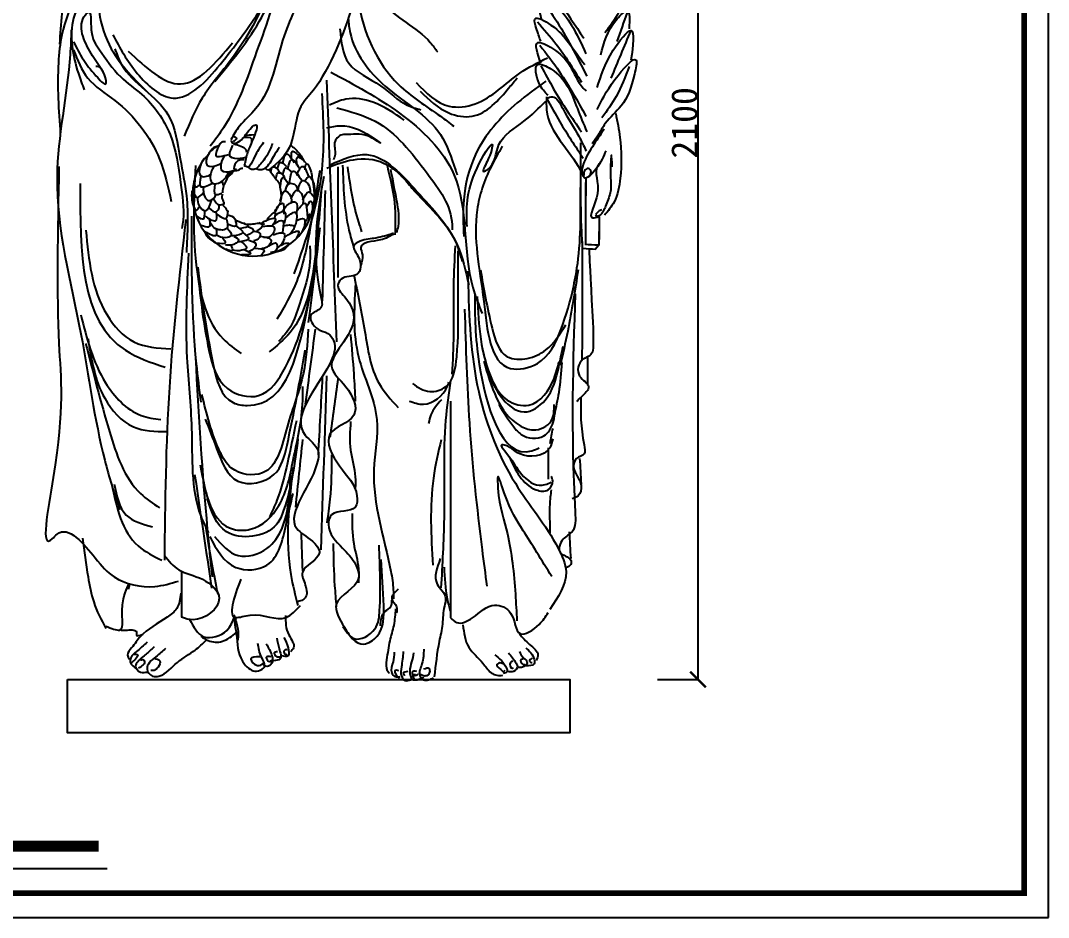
# Model space of a CAD drawing. Extents: x 3172 to 33391, y 13916 to 34175.
# Drawn here: x 4841 to 6795, y 14874 to 16581 of the extents above; entities that cross this region are included whole.
import ezdxf

# ---------------------------------------------------------------- set-up
doc = ezdxf.new("R2010")
doc.units = 0
doc.layers.get('0').update_dxf_attribs({"linetype": 'CONTINUOUS'})
doc.layers.get('DEFPOINTS').update_dxf_attribs({"linetype": 'CONTINUOUS'})
doc.dimstyles.new('ISO-25', dxfattribs={"dimtxt": 2.5, "dimasz": 2.5, "dimexe": 1.25, "dimexo": 0.625, "dimtad": 1, "dimdec": 4, "dimdsep": 46, "dimlunit": 6, "dimtxsty": 'Standard', "dimcen": 2.5, "dimadec": 0, "dimazin": 0, "dimtfac": 1, "dimtdec": 4, "dimtmove": 0, "dimatfit": 3, "dimfxl": 1, "dimtolj": 1, "dimtzin": 0, "dimarcsym": 0})

# ---------------------------------------------------------------- blocks, each defined once
blk = doc.blocks.new('_ARCHTICK')
at = {"color": 0, "linetype": 'ByBlock', "const_width": 0.15}
blk.add_lwpolyline([(-0.5, -0.5), (0.5, 0.5)], dxfattribs=at)
blk = doc.blocks.new('*D33')
at = {"color": 0, "linetype": 'ByBlock'}
for p, q in [((51692, -5207), (51770.5, -5207)), ((51769.3, -5207), (51769.3, -7324.9)), ((51692, -7324.9), (51770.5, -7324.9))]:
    blk.add_line(p, q, dxfattribs=at)
at = {"layer": 'DEFPOINTS', "color": 0, "linetype": 'ByBlock'}
for p in [(51691.4, -5207), (51691.4, -7324.9), (51769.3, -7324.9)]:
    blk.add_point(p, dxfattribs=at)
at = {"color": 0, "linetype": 'ByBlock', "xscale": 30, "yscale": 30, "zscale": 30}
for p, rotation in [((51769.3, -5207), 90), ((51769.3, -7324.9), 270)]:
    blk.add_blockref('_ARCHTICK', p, dxfattribs=dict(at, rotation=rotation))
at = {"color": 0, "linetype": 'ByBlock', "insert": (51743.7, -6266), "char_height": 50, "attachment_point": 5, "rotation": 90}
blk.add_mtext('\\A1;2100', dxfattribs=at)
blk = doc.blocks.new('A$C78832254')
for p, q in [((1027.79302, 1055.64147), (1027.79302, 1021.73519)), ((1027.16528, 1047.32538), (1027.16528, 928.6823)), ((1053.22296, 993.36871), (1046.51341, 986.6654)), ((1046.51341, 986.6654), (1048.19081, 983.31375)), ((1053.20102, 982.55509), (1053.20102, 938.65315)), ((1058.25514, 995.04454), (1053.22296, 993.36871)), ((1052.97643, 954.23495), (1052.97643, 927.87195)), ((1052.97643, 927.87195), (1045.64522, 919.57249))]:
    blk.add_line(p, q)
blk.add_lwpolyline([(42.64846, 101.79871), (997.84915, 101.79871), (997.84915, 0.00002), (42.64846, 0.00002)], close=True)
blk.add_arc((396.05731, 1023.33192), 116.09302, 144.03270361, 15.32954837)
for points in [[(465.52342, 1681.39404), (463.28748, 1536.19273), (449.87179, 1449.07194), (398.44501, 1285.99971), (333.60252, 1143.03226), (313.47899, 1116.22586)], [(460.56613, 1667.74075), (443.52142, 1471.88507), (349.77548, 1276.02939), (298.64132, 1207.90567), (264.55189, 1135.52423)], [(322.42279, 1239.08852), (411.86068, 1361.95116), (449.87179, 1473.64448), (463.28748, 1618.84579), (469.99531, 1634.48285)], [(131.95783, 1529.7271), (127.07653, 1490.71309), (108.52761, 1443.89628), (125.6594, 1301.63677), (197.20972, 1216.74985)], [(595.67062, 1516.22374), (595.67062, 1392.36183), (671.96436, 1233.56452), (751.43698, 1173.22155), (776.86824, 1154.16586)], [(615.58393, 1506.38912), (642.51432, 1389.79942), (732.28228, 1313.56769), (745.74745, 1295.63081)], [(96.59207, 1487.04767), (63.05287, 1455.77354), (31.7496, 1368.65276), (27.27771, 1310.57223)], [(116.7156, 1484.8138), (94.35613, 1475.87834), (56.34502, 1406.62849), (31.7496, 1328.44316), (25.04177, 1274.83037), (28.74593, 1139.51296)], [(121.18751, 1471.4106), (85.41235, 1420.03169), (54.10907, 1359.7173), (63.05287, 1254.72558), (74.2326, 1223.45144)], [(503.53453, 1431.20101), (454.3437, 1326.2093), (400.68095, 1187.70959), (369.37768, 1154.20159), (352.70365, 1128.47418)], [(944.80383, 1442.95141), (975.65366, 1394.51823), (1024.13197, 1321.86845)], [(943.93408, 1357.92503), (939.39792, 1408.07035), (970.07086, 1385.78354), (1000.74377, 1346.78161), (1028.2039, 1292.16487)], [(1109.9082, 1422.84623), (1090.36033, 1370.7671), (1064.2965, 1331.70776)], [(940.39672, 1401.12276), (969.04298, 1359.2941), (1029.93191, 1249.43634)], [(107.77182, 1261.42718), (87.64829, 1292.70131), (76.46854, 1366.41889), (80.94046, 1370.88662), (87.64829, 1337.37864), (103.29993, 1299.40291), (143.54698, 1248.02398), (183.79403, 1214.51598), (237.45678, 1138.56453), (257.5803, 1046.97601), (262.05219, 975.49229), (259.81625, 959.85523)], [(128.48415, 1327.99947), (175.06711, 1254.74072), (243.24599, 1207.90567), (332.73076, 1271.77166), (405.1708, 1369.6995)], [(1056.57774, 1289.98999), (1087.75919, 1358.45605), (1106.41376, 1373.36581), (1110.14466, 1339.81887)], [(1106.65023, 1370.7671), (1087.10236, 1315.43303)], [(942.18638, 1316.13725), (933.82105, 1341.20991), (931.03259, 1357.92503), (961.70552, 1346.78161), (995.16687, 1313.35139), (1025.8398, 1271.56362)], [(935.9896, 1352.68957), (971.24655, 1310.86092), (1019.72484, 1238.21114)], [(49.63718, 1337.37864), (47.40124, 1290.46743), (22.48941, 1058.20825), (67.85036, 759.10471), (113.21129, 518.9155), (140.97767, 424.48294)], [(560.35853, 1339.46839), (577.45579, 1273.98985), (637.29625, 1231.28646), (688.58806, 1194.27685), (714.23398, 1185.73617)], [(1049.86819, 1227.98441), (1080.29737, 1298.81705), (1113.87558, 1336.09144), (1113.87558, 1280.17987)], [(1113.16618, 1336.59017), (1075.69942, 1245.4517)], [(54.10907, 1315.03997), (71.99665, 1281.53197), (96.59207, 1250.25784), (114.47965, 1234.62078), (98.82804, 1268.12877), (96.59207, 1268.12877)], [(158.0224, 1297.31804), (257.5803, 1234.62078), (355.96199, 1312.8061)], [(942.18638, 1274.34948), (936.60949, 1313.35139), (964.49396, 1302.20799), (997.95533, 1268.77777), (1023.05134, 1226.99), (1028.62824, 1221.41829)], [(54.10907, 1299.40291), (80.94046, 1245.79011), (132.36723, 1203.34665), (217.33325, 1091.65334), (239.69272, 1011.23414)], [(132.45531, 1301.57578), (145.23886, 1271.77166), (233.45899, 1176.4918), (256.78672, 1091.99715), (268.45061, 1022.07053), (268.45061, 914.267)], [(940.39672, 1308.65941), (977.85723, 1258.02472), (1028.2039, 1173.04293)], [(705.35189, 1237.33596), (768.18945, 1192.49375), (817.56181, 1196.97798), (902.84137, 1255.27283), (954.88693, 1284.37967)], [(956.12862, 1213.06074), (939.39792, 1235.34755), (936.60949, 1271.56362), (961.70552, 1263.20607), (1011.89757, 1187.98807), (1029.93191, 1143.69404)], [(1049.86819, 1186.08876), (1083.41594, 1243.06685), (1123.67324, 1279.93503), (1120.31849, 1253.12181), (1095.15767, 1192.79206), (1064.96467, 1159.27553), (1051.54558, 1137.48978), (1039.80385, 1120.73152)], [(543.26126, 1256.9085), (673.93309, 1179.0411), (777.16625, 1062.45138), (813.07342, 847.20885), (831.02701, 797.88243)], [(942.60028, 1269.03226), (966.83942, 1225.00209), (1019.72484, 1143.54629)], [(1110.30971, 1268.11315), (1085.82372, 1211.0324), (1058.61709, 1170.26043)], [(534.9266, 1241.73083), (553.77375, 744.09117)], [(713.29013, 1220.86074), (767.33152, 1179.57344), (811.83619, 1173.22155), (881.77211, 1227.21263), (897.66663, 1246.26831)], [(951.70802, 1239.91642), (897.66663, 1198.62911), (818.194, 1100.17478), (795.94166, 1014.42424), (795.94166, 944.55341)], [(525.99588, 1216.82376), (525.99588, 1071.80387), (473.00024, 873.20849)], [(682.88898, 1165.80792), (623.04853, 1199.97063), (571.7567, 1205.66442), (540.4117, 1194.27685)], [(802.29947, 963.60908), (821.37291, 1074.7672), (849.98305, 1119.23046), (840.44633, 1087.47099), (834.08851, 1068.41532), (840.44633, 1071.59126), (862.69867, 1119.23046), (910.38225, 1163.69371), (951.70802, 1201.80506)], [(953.34016, 1210.27488), (953.34016, 1185.20223), (1017.47444, 1070.98231), (1020.26291, 1065.4106)], [(953.34016, 1207.48904), (964.49396, 1210.27488), (984.01309, 1187.98807), (1014.68601, 1135.0569), (1028.62824, 1107.19839)], [(953.34016, 1207.48904), (978.4362, 1162.91542), (1023.05134, 1093.26912)], [(554.34486, 1189.10128), (627.45969, 1163.69371), (726.00575, 1065.23937), (773.68933, 966.78504), (773.68933, 957.2572)], [(1084.88309, 1178.57879), (1092.79326, 1132.74246), (1093.48027, 1055.37429), (1081.73856, 1010.12698), (1063.28729, 984.98958)], [(353.33455, 1126.94554), (356.01308, 1122.41251), (367.59614, 1124.61675), (384.6949, 1142.80174), (394.64212, 1155.08357)], [(392.76451, 1153.2077), (400.27496, 1156.95944), (394.64212, 1128.82141), (384.6949, 1104.22753), (378.6276, 1079.42983)], [(535.27142, 1150.98992), (595.67062, 1147.81397), (636.99639, 1122.4064), (614.74406, 1135.11019), (570.23939, 1138.28613), (567.06048, 1138.28613), (551.16595, 1125.58236), (551.16595, 1100.17478), (547.98704, 1090.64694)], [(358.21938, 1135.08689), (363.73511, 1131.22948), (361.52881, 1127.92311), (357.11624, 1124.06569)], [(376.20069, 1133.10308), (392.08599, 1130.458), (392.08599, 1123.184)], [(378.18635, 1137.07071), (397.3811, 1138.39325)], [(1062.73458, 1148.54809), (1040.58607, 1115.35626), (1021.60165, 1075.84218), (1020.92457, 1065.2435), (1024.83456, 1057.43224)], [(325.23527, 1114.58746), (311.33563, 1102.68457), (308.68808, 1079.54003), (325.23527, 1079.54003), (335.1636, 1084.16894)], [(343.10626, 1124.50654), (333.83983, 1122.52273), (329.86849, 1117.23254), (322.58772, 1114.58746), (308.68808, 1098.05566), (306.04052, 1094.7493)], [(329.86849, 1117.23254), (327.22096, 1096.73311), (331.19228, 1096.73311), (348.40137, 1100.70074)], [(356.34404, 1118.55509), (351.71082, 1096.73311), (370.90558, 1093.42675), (381.49577, 1095.41057)], [(358.99159, 1120.5389), (372.22934, 1116.57128), (381.49577, 1109.95855), (382.81956, 1104.66838)], [(415.29591, 1123.1938), (400.27496, 1100.68338), (390.88688, 1081.92469), (385.24648, 1076.67453), (378.6276, 1079.42983)], [(432.19445, 1121.31793), (422.80637, 1100.68338), (407.78544, 1080.04882), (402.15259, 1074.42122), (395.1748, 1071.71498), (385.24648, 1077.22558)], [(466.33285, 1118.45832), (481.77462, 1104.47032), (493.35489, 1086.15275)], [(869.05649, 1116.05451), (830.90963, 1036.65585), (821.37291, 995.36855), (834.08851, 820.6915), (884.951, 693.65365), (935.81348, 703.18149), (980.31818, 766.70042), (1005.74941, 849.27502)], [(1018.00051, 1122.79204), (1019.58254, 953.67175), (1021.16459, 922.06049)], [(307.36431, 1095.41057), (302.0692, 1092.10421), (294.12654, 1074.24986)], [(340.45871, 1098.05566), (333.83983, 1079.54003), (335.82549, 1070.28223), (353.69648, 1068.95968), (360.97725, 1071.60478)], [(445.33777, 1113.81446), (434.07208, 1096.93164), (417.23774, 1073.91923), (410.06729, 1071.16393), (402.34525, 1072.8171)], [(451.69549, 1083.00471), (458.31436, 1101.52033), (473.5378, 1084.98854)], [(468.90458, 1090.93998), (469.56645, 1106.14924), (485.45178, 1095.56889)], [(478.79335, 1080.20131), (479.45522, 1095.41057), (495.34055, 1084.83022)], [(541.62923, 1081.1191), (611.56516, 1100.17478), (706.93231, 1030.30397), (783.22603, 928.67368), (805.47838, 852.45096)], [(1065.89867, 1107.45344), (1046.91422, 1072.68105), (1024.76573, 1056.87542), (1021.60165, 1064.77823)], [(1078.38378, 1077.16003), (1076.7064, 1098.94577), (1075.029, 1060.40177), (1075.029, 1030.2369), (1066.64207, 1005.0995), (1056.57774, 986.6654), (1048.19081, 981.63792)], [(26.05347, 1077.64424), (26.05347, 741.40122), (15.28368, 485.85653), (13.41722, 369.36372), (22.48941, 378.42746), (95.06692, 333.10874), (131.35568, 296.85377), (208.46928, 278.72628), (253.15937, 289.13044)], [(285.53724, 1079.2582), (288.64954, 877.14766), (338.44618, 749.66254), (372.68137, 721.678)], [(293.46464, 1075.5724), (285.522, 1063.00824), (284.19821, 1048.46025)], [(294.78843, 1077.55622), (295.45033, 1060.36315), (304.05486, 1058.37933), (314.64508, 1063.00824)], [(320.60206, 1077.55622), (313.98319, 1059.70188), (317.29264, 1046.47644), (337.14928, 1050.44407), (349.06327, 1066.97587)], [(378.18635, 1090.12039), (362.96291, 1085.49149), (360.31536, 1072.26604), (363.62481, 1072.92731)], [(429.19129, 1066.47291), (433.16261, 1077.05327), (444.41472, 1068.45674), (445.07659, 1063.82783)], [(442.42903, 1073.74691), (447.06228, 1085.64981), (458.97626, 1077.71454)], [(452.31781, 1063.00824), (456.95105, 1074.91114), (468.86503, 1066.97587)], [(461.58426, 1072.26604), (468.20314, 1090.78166), (483.42657, 1074.24986)], [(481.44091, 1063.00824), (480.11712, 1061.68569), (486.73599, 1076.23367), (499.97377, 1059.70188)], [(494.01676, 1071.60478), (496.66432, 1082.84639), (506.59264, 1063.66951), (507.25454, 1053.75043)], [(535.27142, 1074.7672), (586.1339, 1090.64694), (643.3542, 1084.29505), (659.24873, 1074.7672), (678.32217, 1058.88747), (697.39559, 1036.65585), (780.04714, 935.02558), (792.76275, 896.91421)], [(556.5675, 1076.98361), (556.5675, 932.50692), (556.5675, 872.3083), (556.5675, 866.28844)], [(565.60572, 1079.99353), (577.65665, 956.58636), (586.69486, 923.47713)], [(574.64391, 1076.98361), (595.73306, 971.63603), (601.75852, 953.57644)], [(649.96229, 1079.99353), (665.02597, 998.72541), (665.02597, 947.55657)], [(1055.87169, 1085.74804), (1050.9851, 1079.4014), (1050.00779, 1025.69901), (1041.48125, 979.9621), (1053.20102, 982.55509)], [(296.1122, 1058.37933), (295.45033, 1039.86372), (317.9545, 1045.81516)], [(337.14928, 1048.46025), (338.47305, 1041.84753), (343.76816, 1048.46025), (353.03459, 1066.3146), (355.68214, 1068.29842)], [(345.75382, 1057.71807), (348.40137, 1059.0406), (354.35835, 1063.66951), (360.31536, 1070.28223), (364.28668, 1070.28223), (374.215, 1074.24986), (375.53879, 1074.24986)], [(419.44404, 1073.36817), (421.65033, 1071.71498), (426.06292, 1071.71498)], [(426.06292, 1071.71498), (439.74195, 1052.42788), (445.69893, 1043.17008), (446.36083, 1039.20244), (448.34649, 1026.63828), (448.34649, 1014.73537), (443.71327, 1002.83247), (438.41816, 994.23594), (437.0944, 991.59086)], [(439.08006, 1055.73424), (443.05138, 1066.3146), (454.30349, 1057.71807), (454.96536, 1053.08916)], [(522.07128, 1069.93003), (503.39754, 957.99188), (478.38514, 859.75877), (440.69084, 787.13028)], [(447.02272, 1038.54117), (452.31781, 1057.05679), (462.24613, 1044.49261)], [(529.5417, 1058.81464), (524.1568, 830.16938), (524.1568, 808.64983), (505.30965, 795.20011), (518.77191, 768.30067), (537.61906, 760.23083), (548.38885, 746.78112), (540.3115, 701.05206), (494.53983, 566.55485), (518.77191, 536.96547), (518.77191, 520.82581), (478.38514, 389.01854), (508.00209, 364.80905), (521.46434, 343.2895), (489.15494, 305.63027), (494.53983, 281.42078), (494.53983, 257.21128), (478.38514, 249.14145)], [(464.23182, 1046.47644), (471.51259, 1068.95968), (487.39789, 1051.10533)], [(492.693, 1049.12152), (501.95943, 1058.37933), (510.56399, 1044.49261), (512.54965, 1029.28336), (512.54965, 1021.34809)], [(668.64126, 952.29095), (671.4908, 963.67852), (668.64126, 1012.07569), (657.24308, 1071.86045)], [(1033.14326, 1058.89685), (1038.03074, 1067.19631), (1032.65452, 1074.03116), (1025.32329, 1069.14912), (1024.34581, 1060.36146)], [(66.44024, 1045.36491), (152.59865, 727.95151), (227.98726, 695.67218)], [(282.87445, 1049.7828), (286.84577, 1038.54117), (292.14088, 1042.5088)], [(300.74541, 1038.54117), (303.39297, 1020.02554), (310.67373, 1012.75156), (323.24961, 1020.68682), (324.5734, 1023.99318)], [(322.58772, 1043.83135), (323.91151, 1024.65445), (335.82549, 1026.63828)], [(339.79681, 1043.17008), (337.14928, 1031.92845), (337.14928, 1027.29954)], [(525.18358, 1038.83609), (512.73442, 902.0228), (466.05006, 762.10011), (425.5903, 724.7874)], [(456.95105, 1031.92845), (464.23182, 1045.15389), (474.16014, 1043.83135), (480.77901, 1029.94464)], [(480.77901, 1032.58972), (490.70734, 1051.10533), (501.29753, 1041.84753), (503.94509, 1029.28336)], [(1017.14769, 1037.41355), (1010.58671, 883.96552), (1002.03808, 838.41522)], [(280.88879, 1006.8001), (279.565, 1013.41282), (279.565, 1031.26717)], [(280.88879, 1031.26717), (288.83143, 1018.70301), (300.08354, 1027.29954)], [(289.49332, 1018.04173), (292.80277, 1002.83247), (304.05486, 993.57467), (315.96884, 1012.75156)], [(337.14928, 1025.31573), (336.48739, 1016.05792), (339.79681, 1007.46138), (337.14928, 1002.83247)], [(447.02272, 1011.42901), (456.95105, 1031.26717), (468.20314, 1014.73537), (467.54124, 1009.4452)], [(467.54124, 1016.05792), (480.11712, 1032.58972), (488.72168, 1022.67064), (490.04544, 1008.12265)], [(490.04544, 1013.41282), (501.29753, 1029.28336), (511.88775, 1018.70301)], [(532.23414, 1031.91519), (526.84924, 822.09954)], [(280.22689, 1007.46138), (287.50766, 994.23594), (294.12654, 1002.17121)], [(311.99753, 998.20358), (325.23527, 991.59086), (329.86849, 996.88103), (331.19228, 1004.81629)], [(319.94019, 1016.05792), (331.19228, 1004.81629), (340.45871, 1006.8001)], [(338.47305, 1003.49374), (345.75382, 994.23594), (347.07758, 990.92958)], [(436.4325, 990.26831), (442.38948, 1001.50993), (452.31781, 1007.46138), (453.6416, 1000.18739), (453.6416, 986.96195)], [(451.65594, 992.25212), (466.87934, 1008.78393), (476.1458, 1010.10646), (478.13146, 990.92958), (477.46956, 987.62322)], [(478.79335, 993.57467), (494.67866, 1007.46138), (497.98811, 988.94576), (497.98811, 977.70414), (494.01676, 971.75268)], [(496.66432, 999.52611), (505.26888, 1011.42901), (508.5783, 997.5423), (505.93077, 986.30067)], [(278.31292, 983.04371), (287.09104, 702.40555), (295.86914, 629.32269)], [(288.16956, 982.99431), (300.74541, 978.3654), (303.39297, 992.25212)], [(295.45033, 966.46251), (307.36431, 963.15615), (311.33563, 963.15615), (312.65942, 977.70414)], [(304.05486, 983.65559), (313.98319, 977.04287), (323.91151, 974.39778), (325.23527, 990.92958)], [(344.43005, 977.70414), (345.09192, 959.84979), (320.60206, 961.8336), (314.64508, 970.43015)], [(325.23527, 987.62322), (344.43005, 979.68795), (347.73948, 993.57467)], [(347.07758, 985.6394), (360.31536, 978.3654), (361.63915, 975.72032)], [(419.8853, 975.05904), (437.75627, 978.3654), (432.46118, 965.13996)], [(421.87096, 977.70414), (437.0944, 989.60703), (435.77061, 979.68795)], [(438.41816, 985.6394), (455.62726, 990.92958), (456.95105, 979.68795), (454.30349, 969.1076)], [(458.27481, 981.0105), (476.80767, 989.60703), (478.13146, 977.70414), (473.49824, 961.8336)], [(478.13146, 975.05904), (492.0311, 978.3654), (490.04544, 957.20471), (487.39789, 951.91452)], [(499.31187, 982.33304), (502.62132, 986.96195), (500.63566, 974.39778), (493.35489, 961.17233)], [(267.43851, 976.63455), (236.06461, 658.01295), (226.61366, 328.57687)], [(325.23527, 958.52724), (325.23527, 947.28561), (302.7311, 954.55961)], [(346.41571, 959.84979), (353.69648, 946.62435), (342.44437, 941.99544), (325.89717, 947.28561)], [(360.97725, 977.04287), (362.30102, 964.4787), (348.40137, 967.12379)], [(362.30102, 964.4787), (375.53879, 951.91452), (357.6678, 945.96308), (353.03459, 945.96308)], [(361.63915, 975.72032), (378.84822, 969.1076)], [(376.86256, 970.43015), (385.46712, 964.4787), (371.56745, 959.84979)], [(382.81956, 967.78506), (394.73354, 968.44632), (406.64753, 969.76887), (417.23775, 967.78506)], [(384.80522, 963.81743), (396.05731, 956.54343), (383.48146, 946.62435)], [(405.98563, 971.09142), (413.2664, 965.13996), (405.32376, 957.20471), (401.35242, 953.23707)], [(411.94264, 969.76887), (419.22341, 974.39778), (420.54717, 974.39778)], [(413.9283, 963.81743), (435.77061, 961.17233), (427.16607, 943.97925), (415.25209, 942.65672)], [(435.10871, 968.44632), (451.65594, 974.39778), (452.31781, 961.17233), (450.99404, 950.59199)], [(453.6416, 964.4787), (464.23182, 966.46251), (472.83635, 964.4787), (463.56992, 947.94689)], [(522.07128, 961.10127), (502.61719, 797.89005), (500.28525, 780.75647)], [(77.21004, 956.59675), (117.5968, 795.20011), (168.75336, 744.09117), (238.75705, 730.64144)], [(303.39297, 951.91452), (313.32129, 939.35036), (328.54472, 930.75382)], [(336.48739, 941.99544), (342.44437, 932.73764), (325.23527, 932.07637)], [(358.99159, 945.3018), (367.59613, 937.36653), (353.69648, 928.10873), (343.10626, 928.77001)], [(375.53879, 951.91452), (386.79088, 940.01163), (375.53879, 935.38272), (366.27236, 934.06018)], [(396.05731, 954.55961), (408.63319, 949.93071), (407.30942, 942.65672), (396.05731, 936.044)], [(408.63319, 945.3018), (429.81363, 936.044), (417.23775, 922.15729), (411.94264, 921.49601)], [(433.78495, 947.94689), (454.30349, 949.93071), (447.68459, 928.10873), (441.72761, 923.47982)], [(454.30349, 942.65672), (471.51259, 952.5758), (481.44091, 954.55961), (477.46956, 940.67289)], [(662.01323, 950.56651), (628.87314, 941.53671), (598.7458, 935.51685), (586.69486, 926.48706), (595.73306, 905.41754), (592.72033, 872.3083), (562.59297, 863.27851), (556.5675, 851.23878), (571.63118, 827.15934), (586.69486, 791.04016), (562.59297, 736.86141), (544.51657, 697.73231), (571.63118, 658.6032), (586.69486, 604.42445), (541.50382, 568.30529), (559.58025, 508.10666), (592.72033, 450.91798), (589.70759, 429.84845), (544.51657, 414.7988), (538.4911, 396.73922), (565.60572, 351.59025), (589.70759, 321.49095), (595.73306, 294.40157), (553.72802, 245.43502), (569.0458, 201.1149), (587.30407, 179.83342), (626.86366, 198.07469), (635.99278, 233.03712), (634.89861, 357.61011)], [(662.94217, 949.44406), (637.29625, 938.05648), (600.25216, 923.82202), (603.10171, 909.58756), (600.25216, 889.6593)], [(353.03459, 928.10873), (355.68214, 918.18965), (343.76816, 920.17346)], [(373.55313, 934.06018), (382.81956, 922.15729), (374.215, 918.18965), (355.68214, 918.18965)], [(378.18635, 919.5122), (390.10033, 911.57693), (381.49577, 909.59311), (373.55313, 909.59311)], [(387.45278, 937.36653), (400.69055, 929.43128), (396.05731, 920.83474), (386.79088, 915.54457)], [(398.04299, 922.15729), (416.57585, 917.52838), (409.95698, 908.27057)], [(422.53286, 924.80237), (440.40382, 930.75382), (436.4325, 915.54457), (434.44684, 914.88329), (428.48984, 913.56074)], [(463.56992, 930.75382), (456.95105, 922.15729), (438.41816, 914.88329)], [(503.36763, 926.66891), (503.36763, 898.19998), (483.4208, 815.64009), (466.32354, 772.93668), (443.52717, 744.46775)], [(447.68459, 927.44746), (460.92237, 932.07637), (464.89368, 930.75382)], [(779.50991, 926.48706), (776.49717, 851.23878), (776.49717, 757.93093), (773.48444, 682.68266)], [(1022.74662, 922.06049), (1046.47716, 920.47993)], [(1025.91068, 929.9633), (1051.22327, 928.38274)], [(272.46084, 912.88417), (269.5348, 714.0988), (278.31292, 579.62635), (295.86914, 412.99744), (310.49934, 380.84098)], [(698.16606, 664.62307), (731.30614, 649.57341), (761.43351, 658.6032), (782.52266, 715.7919), (785.53538, 818.12954), (785.53538, 917.45727)], [(290.11898, 885.99712), (319.53056, 701.05206), (357.22487, 628.42357), (384.14938, 623.04369), (502.61719, 827.47944)], [(827.73072, 881.03448), (849.98305, 769.87636), (878.59321, 715.88528), (916.74007, 712.70934), (951.70802, 728.58907), (989.85488, 776.22826)], [(1013.43626, 881.11863), (993.48943, 764.39601), (979.24171, 698.91747)], [(290.11898, 872.4015), (311.45323, 727.95151), (346.45507, 655.32302), (405.68899, 641.87329), (456.84553, 695.67218), (510.69455, 865.13865)], [(586.69486, 872.3083), (607.78399, 763.95079), (634.89861, 664.62307), (671.05144, 619.47411)], [(803.61178, 878.32816), (821.68821, 661.61314), (893.99385, 474.99742), (975.3377, 351.59025), (990.40138, 306.44129), (959.29488, 234.87391)], [(589.70759, 851.23878), (595.73306, 715.7919), (630.53883, 596.59982), (624.87322, 500.37447), (657.29409, 307.52232), (661.85867, 272.55987), (662.01323, 255.27246)], [(816.81762, 832.72144), (825.36625, 701.76436), (925.10035, 536.64457), (939.34807, 542.33835)], [(821.37291, 830.21935), (849.98305, 671.42203), (878.59321, 633.31068), (919.91897, 623.78284), (967.60255, 674.59797), (977.13927, 706.35744)], [(1007.73717, 835.56833), (1007.73717, 419.92196), (1002.03808, 382.91235), (984.9408, 368.67788), (979.24171, 343.05584), (999.18854, 328.82138), (999.18854, 320.2807), (990.63988, 314.58692)], [(797.58632, 806.08982), (806.62453, 589.37479), (830.7264, 348.58032), (839.76461, 279.35191)], [(67.85036, 795.35968), (114.90434, 666.08279), (182.21559, 604.21407), (219.9099, 596.14424)], [(500.28525, 768.3189), (490.94839, 684.36529), (459.82549, 581.75532), (413.14115, 494.69231), (354.00763, 504.0205), (332.22159, 535.11442), (297.9864, 643.94318)], [(513.38699, 768.30067), (494.53983, 625.73362)], [(81.45864, 750.04095), (113.21129, 636.74416), (167.64443, 582.3617), (231.14975, 573.29796)], [(580.66937, 757.93093), (586.69486, 682.68266), (589.70759, 631.51382)], [(76.92253, 740.97721), (122.28348, 573.29796), (181.25271, 455.46928), (217.54147, 428.27805)], [(304.21099, 597.30229), (325.99702, 541.33321), (366.45678, 479.14534), (434.92716, 491.58291), (459.82549, 547.55199), (494.53983, 727.95151)], [(831.06534, 733.08018), (865.25989, 641.97962), (910.85261, 610.66378), (950.74625, 633.43893), (976.39216, 696.07058), (984.9408, 735.92708)], [(285.58287, 713.78598), (308.26335, 387.4912), (317.33554, 296.85377)], [(833.91489, 707.45816), (902.30398, 585.04175), (927.9499, 576.50108), (962.14445, 593.58243), (967.84353, 624.89825)], [(982.09125, 704.61125), (976.39216, 647.6734), (967.84353, 604.97)], [(1031.0543, 716.57585), (1031.0543, 661.48408)], [(526.84924, 676.84256), (518.77191, 528.89564)], [(534.9266, 679.53251), (524.1568, 348.66938)], [(556.5675, 673.65287), (541.50382, 562.28542)], [(692.14059, 631.51382), (719.25521, 625.49397), (764.44623, 658.6032), (767.45897, 667.633)], [(770.4717, 670.64293), (761.43351, 595.39465), (758.42076, 408.77895), (752.39529, 276.34198)], [(294.65507, 509.85175), (358.16038, 387.4912), (389.91305, 387.4912), (444.34618, 432.80992), (471.56274, 518.9155), (489.70712, 632.21229), (489.70712, 659.40352)], [(753.56274, 633.75873), (733.22677, 605.31488), (729.15958, 589.06126)], [(770.4717, 631.51382), (770.4717, 219.15329)], [(862.41035, 624.89825), (890.90581, 582.19486), (905.15353, 567.96039), (947.8967, 565.1135), (959.29488, 576.50108), (970.69308, 622.05136)], [(477.72171, 593.58243), (460.62443, 513.86943), (440.67762, 442.69711), (426.4299, 411.38127)], [(580.66937, 592.38473), (580.66937, 538.20597), (589.70759, 487.03715), (589.70759, 465.96763)], [(964.99399, 579.34797), (959.29488, 550.87904)], [(480.63493, 559.70234), (453.41837, 423.74618), (439.81009, 396.55495), (344.5521, 382.95933), (308.26335, 446.40554)], [(489.15494, 558.48502), (475.69268, 429.3677)], [(752.87826, 558.00523), (738.24693, 484.91668), (737.02765, 319.24929)], [(964.99399, 559.41971), (959.29488, 542.33835), (902.30398, 530.95078), (870.95898, 548.03215), (868.10943, 548.03215), (873.80852, 536.64457), (902.30398, 496.78807), (939.34807, 471.16603), (962.14445, 476.85981)], [(544.51657, 529.17618), (541.50382, 444.89812), (535.47835, 399.74915)], [(956.44534, 542.33835), (956.44534, 482.55361)], [(882.35715, 525.257), (902.30398, 488.24739), (933.64899, 462.62535), (956.44534, 462.62535), (964.99399, 479.7067), (962.14445, 488.24739)], [(1016.2858, 522.41011), (1019.13534, 474.01292)], [(284.165, 491.92692), (316.35142, 275.60168)], [(321.87163, 373.89559), (367.23258, 337.64062), (421.6657, 351.23623), (462.49056, 437.34179), (467.02665, 496.25614)], [(471.56274, 505.31988), (467.02665, 301.38564), (480.63493, 242.47131)], [(963.28677, 297.41149), (909.05753, 384.69949), (872.9047, 456.93783), (860.85376, 487.03715), (860.85376, 465.96763), (878.93017, 378.67963), (893.99385, 264.30226), (897.00659, 213.13343)], [(126.15895, 474.38704), (176.71663, 355.7681), (222.07756, 328.57687)], [(131.35568, 473.59678), (154.03615, 414.68243), (203.93319, 392.02308)], [(312.79943, 373.89559), (362.69649, 314.98126), (421.6657, 319.51313), (457.95446, 396.55495), (471.56274, 455.46928)], [(962.14445, 462.62535), (959.29488, 434.15642), (959.29488, 402.8406), (959.29488, 380.06546)], [(583.68212, 417.80874), (586.69486, 360.62004), (595.73306, 312.46116), (595.73306, 285.37178)], [(304.64726, 392.53425), (325.12953, 278.52499), (328.05557, 263.90842)], [(486.4625, 380.94871), (489.15494, 308.32022)], [(996.33897, 382.91235), (999.18854, 331.66827)], [(70.6934, 370.32116), (81.42669, 296.78993), (92.15997, 249.30103), (115.15989, 198.74831)], [(547.52929, 360.62004), (550.37576, 280.26593), (553.55476, 240.22281)], [(226.61366, 337.64062), (253.83022, 310.44938), (299.19115, 292.3219), (330.94382, 256.06692), (281.04679, 215.28008), (259.29269, 220.19492)], [(566.00276, 202.635), (605.56235, 169.19268), (631.42822, 184.39373), (643.60041, 242.15776), (639.03583, 330.3239)], [(751.27807, 331.66827), (745.57898, 283.2711), (761.41322, 257.12402), (758.97465, 241.28818), (755.31683, 207.18018), (749.22044, 174.29033), (739.8799, 106.76372)], [(758.42076, 315.47108), (764.44623, 255.27246), (770.4717, 231.19302)], [(259.29269, 305.98134), (259.29269, 220.19492)], [(115.15989, 203.34402), (141.22646, 195.68452), (148.89311, 255.42863), (159.6264, 281.47094), (158.09306, 273.81143)], [(371.76866, 292.3219), (362.69649, 219.81195), (389.91305, 224.34381), (457.95446, 219.81195), (485.17102, 242.47131)], [(257.75937, 266.15194), (250.09273, 237.04582), (231.6928, 220.19492), (181.09297, 183.42931), (164.22637, 161.9827), (156.55973, 148.19561), (160.06671, 140.59367)], [(671.05144, 273.33205), (659.0005, 255.27246), (668.03872, 240.22281), (668.03872, 228.18308)], [(637.51431, 204.15511), (646.64343, 231.51702), (657.29409, 240.63765), (658.81562, 252.7985)], [(666.30957, 236.4156), (662.65173, 204.7439), (655.33606, 175.50848), (649.23967, 138.9642), (650.45897, 118.25578), (654.11679, 113.38321)], [(770.4717, 219.15329), (782.52266, 210.1235), (812.65, 219.15329), (854.8283, 243.23273), (884.95564, 228.18308), (903.03206, 189.05399), (939.34807, 206.40498), (956.44534, 229.18013)], [(274.50862, 215.96762), (301.84347, 183.19634), (345.21475, 195.21247), (360.15781, 221.4295)], [(358.33547, 220.33713), (364.16691, 181.01158), (378.7455, 131.12641), (401.89217, 117.5576), (415.69211, 123.6852)], [(358.959, 224.79062), (365.09231, 203.34402), (366.62562, 181.89741), (365.98923, 176.64208)], [(457.09195, 223.25873), (463.22526, 186.49311), (472.42524, 161.9827), (466.29193, 154.32321)], [(144.29311, 195.68452), (156.55973, 195.68452), (168.82635, 195.68452), (173.42635, 192.62071), (173.42635, 186.49311), (185.69297, 188.02501)], [(794.3337, 205.96204), (805.30719, 163.32705), (832.1313, 132.87349), (847.9819, 114.60134), (858.95541, 109.72878), (869.9289, 109.72878)], [(228.95053, 160.98468), (210.36284, 144.96318), (193.59746, 121.65915), (204.09289, 108.36619), (216.35951, 108.36619), (251.62606, 134.4085), (285.0781, 157.70756), (306.21703, 176.64208)], [(296.01203, 184.28872), (309.89251, 175.76981), (336.83206, 174.45733), (363.43798, 191.57121)], [(440.22535, 180.36551), (444.82533, 160.45081), (446.35866, 140.5361), (434.09204, 137.4723)], [(454.02531, 181.89741), (461.69195, 161.9827), (461.69195, 146.6637), (449.42533, 146.6637)], [(901.6301, 188.90804), (921.13855, 168.19963), (936.98916, 148.70934), (933.33133, 137.74605)], [(193.96194, 172.63671), (173.55191, 154.79456), (162.61798, 143.14255), (161.52458, 135.13178), (174.95966, 122.1533)], [(207.44712, 163.89769), (191.77515, 150.06093), (176.493, 135.94039), (171.7296, 127.12103), (181.09297, 116.0257), (194.89293, 116.0257)], [(403.42549, 171.17411), (411.09213, 143.5999), (416.64983, 127.12103), (415.69211, 123.6852)], [(420.29209, 169.64221), (431.0254, 146.6637), (431.0254, 132.8766), (421.82542, 126.749), (414.15877, 131.3447)], [(460.15862, 158.91891), (454.02531, 155.8551), (457.09195, 149.7275), (460.15862, 149.7275)], [(719.95778, 159.67263), (716.29993, 131.65534), (712.64211, 108.51064), (718.7385, 101.20178), (729.71199, 101.20178), (738.24693, 104.85621)], [(913.82289, 162.10891), (929.67349, 140.18234), (929.67349, 131.65534), (913.82289, 128.00092)], [(168.82635, 149.7275), (175.73871, 148.60442), (171.7296, 140.59367), (164.22637, 134.4085)], [(181.09297, 139.0042), (187.22629, 139.0042), (188.49495, 137.31654), (177.19657, 123.11565)], [(207.15955, 142.06801), (217.89284, 137.4723), (214.8262, 125.21709), (207.15955, 119.08949), (201.02624, 119.08949)], [(408.02548, 145.1318), (391.15886, 140.5361), (403.42549, 128.2809), (415.69211, 132.8766)], [(429.49206, 145.1318), (420.29209, 143.5999), (426.4254, 135.94039), (431.0254, 139.0042)], [(441.75868, 154.32321), (435.62537, 152.79131), (440.22535, 145.1318), (446.35866, 145.1318)], [(663.871, 153.58191), (661.43246, 135.30977), (658.99391, 114.60134), (665.0903, 107.29249), (674.84451, 107.29249)], [(680.9409, 154.80005), (677.28306, 125.56464), (677.28306, 108.51064), (684.59872, 99.98364), (695.57223, 101.20178)], [(700.44933, 152.36377), (696.79151, 135.30977), (693.13366, 117.03764), (698.01078, 102.41993), (719.95778, 106.07435)], [(855.29757, 148.70934), (877.24456, 123.12834), (878.46384, 117.03764), (871.14817, 113.38321)], [(880.90241, 152.36377), (895.53374, 132.87349), (897.97228, 126.78277), (890.65662, 117.03764), (879.68313, 117.03764)], [(901.6301, 154.80005), (908.94577, 143.83677), (916.26143, 132.87349), (915.04216, 130.4372), (908.94577, 125.56464), (902.8494, 124.34649), (899.19156, 124.34649)], [(908.94577, 141.40049), (904.06867, 137.74605), (908.94577, 130.4372), (912.60361, 130.4372)], [(926.01567, 142.61863), (921.13855, 136.52792), (923.5771, 134.09164), (926.01567, 134.09164)], [(672.40596, 118.25578), (665.0903, 118.25578), (665.0903, 115.81949), (673.62524, 104.85621)], [(706.54572, 117.03764), (698.01078, 115.81949), (699.23005, 110.94693), (701.6686, 109.72878), (705.32645, 109.72878), (708.98427, 112.16506)], [(719.95778, 121.91021), (729.71199, 123.12834), (730.93126, 115.81949), (727.27344, 109.72878), (719.95778, 108.51064), (710.20356, 114.60134)], [(871.14817, 131.65534), (862.61323, 132.87349), (858.95541, 130.4372), (866.27108, 120.69206), (871.14817, 117.03764), (874.80601, 119.47392)], [(889.43734, 136.52792), (884.56023, 134.09164), (888.21807, 123.12834), (890.65662, 124.34649)], [(689.47584, 117.03764), (680.9409, 113.38321), (683.37945, 108.51064)], [(704.10717, 110.94693), (699.23005, 109.72878), (702.8879, 101.20178)]]:
    blk.add_spline(points, degree=3)
for points, knots in [([(575.33375, 1628.91441), (583.44674, 1581.84893), (595.65904, 1442.88351), (584.59619, 1371.05495), (531.55693, 1240.19515), (479.13486, 1190.72508), (475.37962, 1141.95249), (460.3587, 1096.93164), (424.684, 1070.66948)], [253.5739296484, 253.5739296484, 253.5739296484, 253.5739296484, 345.8093518871, 408.0087465522, 535.4604609655, 573.3176536095, 626.1513817813, 666.0048240641, 666.0048240641, 666.0048240641, 666.0048240641]), ([(576.33499, 1359.17074), (576.74562, 1349.96827), (582.37711, 1301.31086), (645.07194, 1217.88735), (749.10437, 1164.63285), (773.46679, 1091.30869), (782.16816, 1065.23353), (783.22603, 1062.06343)], [39.1614010004, 39.1614010004, 39.1614010004, 39.1614010004, 57.0291236309, 135.0084317071, 224.5337069548, 271.0748212991, 277.5161964783, 277.5161964783, 277.5161964783, 277.5161964783]), ([(1034.09153, 920.08046), (1037.53634, 853.98269), (1039.59064, 810.18793), (1043.19012, 763.28699), (1041.22371, 717.7285), (1015.2576, 712.37397), (1007.62241, 677.0721), (1043.18529, 660.91827), (1021.39447, 641.62735), (1013.27035, 633.33218), (1010.58671, 630.59204)], [96.5683383719, 96.5683383719, 96.5683383719, 96.5683383719, 126.0284216561, 182.6555600069, 191.9653290195, 205.1393600299, 225.5522623693, 242.3913037099, 258.101777564, 265.8512999816, 265.8512999816, 265.8512999816, 265.8512999816]), ([(1018.57643, 638.59342), (1017.78498, 610.51055), (1017.90485, 576.70132), (1029.26303, 528.31083), (1007.32817, 524.88137), (1000.89902, 497.08892), (1023.44085, 478.8202), (1017.22844, 450.75339), (1006.22646, 446.98036), (1002.03808, 445.544)], [190.6414678261, 190.6414678261, 190.6414678261, 190.6414678261, 248.1028383291, 259.0572277176, 269.7102619997, 281.258277297, 304.996041573, 318.2884993581, 326.4594959815, 326.4594959815, 326.4594959815, 326.4594959815])]:
    blk.add_open_spline(points, degree=3, knots=knots)
blk.add_open_spline([(1020.74452, 934.74849), (1021.22684, 858.11228), (1021.70916, 781.47608), (1020.42609, 708.89259)], degree=3)
dim = blk.add_linear_dim(base=(1241.28074, 101.79871), p1=(1163.36871, 2219.61307), p2=(1163.36871, 101.79871), angle=90, text='2100', dimstyle='ISO-25', override={"dimtxt": 50, "dimasz": 30, "dimblk1": 'ARCHTICK', "dimblk2": 'ARCHTICK', "dimsah": 1})
dim.commit()
dim.dimension.update_dxf_attribs({"geometry": '*D33', "text_midpoint": (1215.65082, 1160.70589), "insert": (-50528.00819, 7426.66286)})
blk = doc.blocks.new('A$C3CBB4575')
blk.add_blockref('A$C78832254', (0, 0))

msp = doc.modelspace()

# ---------------------------------------------------------------- linework, layer by layer
msp.add_line((4300.89407, 14967.21459), (5005.82772, 14967.21459))
msp.add_lwpolyline([(6795.4291, 14874.40107), (6795.4291, 17580.93952), (3171.87102, 17580.93952), (3171.87102, 14874.40107)], close=True)
at = {"const_width": 11.0848}
msp.add_lwpolyline([(6749.24243, 14920.58773), (6749.24243, 17534.75286), (3229.81872, 17534.75286), (3229.81872, 14920.58773)], close=True, dxfattribs=at)
at = {"const_width": 21.42}
msp.add_lwpolyline([(4309.6242, 15009.99536), (4989.50838, 15009.99536)], dxfattribs=at)

# ---------------------------------------------------------------- block references
msp.add_blockref('A$C3CBB4575', (4887.74185, 15225.29029))

doc.saveas('drawing.dxf')
